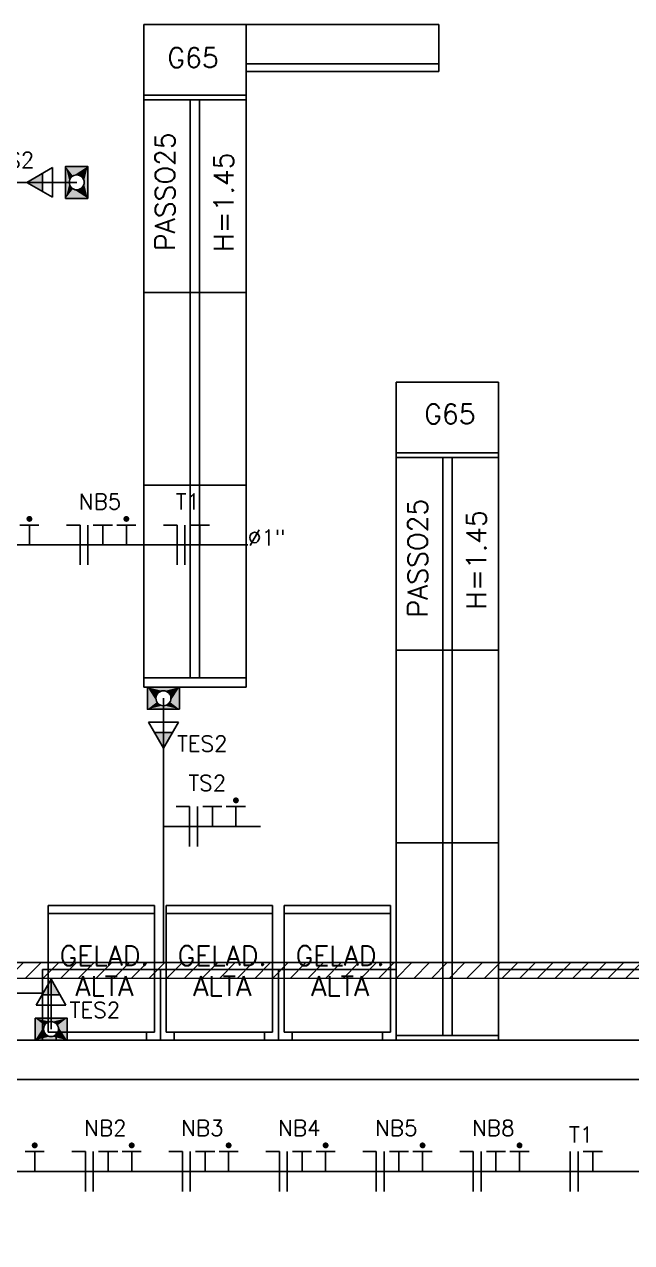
# Model space of a CAD drawing. Header units: metres. Extents: x -367 to 368, y -238 to 223.
# Drawn here: x 213.91 to 217.77, y 198.96 to 206.71 of the extents above; entities that cross this region are included whole.
import ezdxf
from ezdxf.enums import TextEntityAlignment as Align

# ---------------------------------------------------------------- set-up
doc = ezdxf.new("R2010")
doc.units = ezdxf.units.M
doc.linetypes.add('DIVIDE', pattern=[31.75, 12.7, -6.35, 0, -6.35, 0, -6.35])
for name, color, linetype in [('ELE-ELÉTRICA', 160, 'Continuous'), ('ELE-INDICAÇÕES', 10, 'Continuous'), ('ELE-INSTALAÇÕES', 160, 'Continuous'), ('ELE-TOMADAS', 10, 'Continuous'), ('ELE-VARIADOS', 10, 'Continuous'), ('ELETRICA', 160, 'Continuous'), ('LA_BAU_BASES GERAIS_R00$0$base', 253, 'Continuous')]:
    doc.layers.add(name, color=color, linetype=linetype)
doc.styles.add('LA_BAU_BASES GERAIS_R00$0$LA_BAU_MERC_R01$0$R40-125-RS', font='romans.shx', dxfattribs={"height": 0.1248})
doc.styles.add('LA_BAU_BASES GERAIS_R00$0$LA_BAU_MERC_R01$0$RS80', font='ROMANS', dxfattribs={"height": 0.18})
doc.styles.add('LA_BAU_BASES GERAIS_R00$0$R60-125-RS', font='romans.shx', dxfattribs={"height": 0.19})
doc.styles.add('LA_BAU_BASES GERAIS_R00$0$R80-100-RS', font='romans.shx', dxfattribs={"height": 0.203})
doc.styles.get("Standard").update_dxf_attribs({"font": 'romans.shx'})

# ---------------------------------------------------------------- blocks, each defined once
blk = doc.blocks.new('LA_BAU_BASES GERAIS_R00$0$LA_BAU_ALVENARIA TÉRREO_R01')
at = {"layer": 'LA_BAU_BASES GERAIS_R00$0$base', "linetype": 'Continuous'}
for points in [[(244.37, 177.984), (244.37, 197.7196), (244.49, 197.7196), (244.49, 198.9296), (245.0223, 198.9296), (245.0223, 199.2593), (244.8723, 199.2593), (244.8723, 199.0796), (244.37, 199.0796), (244.37, 200.0296), (244.8723, 200.0296), (244.8723, 199.8604), (245.0223, 199.8604), (245.0223, 200.25), (235.3, 200.25), (235.3, 200.6006), (235.15, 200.6006), (235.15, 200.25), (200.064, 200.25)], [(200.03, 200.25), (200, 200.25), (200, 200), (244.01, 200), (244.01, 177.95), (244.37, 177.95), (244.37, 177.95)]]:
    blk.add_lwpolyline(points, dxfattribs=at)
blk.add_lwpolyline([(212.8205, 200.25), (212.8205, 200.55), (214.0205, 200.55), (214.0205, 200.25)], close=True, dxfattribs=at)
blk = doc.blocks.new('LA_BAU_BASES GERAIS_R00$0$LA_BAU_MERC_R01')
at = {"layer": 'LA_BAU_BASES GERAIS_R00$0$base', "linetype": 'Continuous'}
for p, q in [((214.665, 206.71), (214.665, 206.23)), ((215.315, 206.71), (214.665, 206.71)), ((215.315, 206.23), (215.315, 206.71)), ((215.315, 206.26), (214.665, 206.26)), ((216.2705, 204.435), (216.2705, 203.955)), ((216.9205, 204.435), (216.2705, 204.435)), ((216.9205, 203.955), (216.9205, 204.435)), ((216.9205, 203.985), (216.2705, 203.985)), ((214.665, 202.555), (215.315, 202.555)), ((214.665, 202.525), (214.665, 202.555)), ((214.665, 202.495), (214.665, 202.525)), ((215.315, 202.555), (215.315, 202.525)), ((215.315, 202.525), (215.315, 202.495)), ((215.315, 202.495), (214.665, 202.495)), ((216.2705, 200.25), (216.2705, 200.28)), ((216.9205, 200.28), (216.9205, 200.25)), ((216.9205, 200.25), (216.2705, 200.25))]:
    blk.add_line(p, q, dxfattribs=at)
at = {"layer": 'LA_BAU_BASES GERAIS_R00$0$base'}
for p, q in [((215.315, 206.41), (215.315, 206.71)), ((215.315, 206.71), (216.54, 206.71)), ((216.54, 206.71), (216.54, 206.41)), ((216.54, 206.46), (215.315, 206.46)), ((216.54, 206.41), (215.315, 206.41)), ((214.665, 206.23), (215.315, 206.23)), ((214.665, 205.005), (214.665, 206.23)), ((214.96, 205.005), (214.96, 206.23)), ((215.02, 206.23), (215.02, 205.005)), ((215.315, 206.23), (215.315, 205.005)), ((214.665, 205.005), (215.315, 205.005)), ((214.665, 203.78), (214.665, 205.005)), ((215.315, 205.005), (214.665, 205.005)), ((214.96, 203.78), (214.96, 205.005)), ((215.02, 205.005), (215.02, 203.78)), ((215.315, 205.005), (215.315, 203.78)), ((216.2705, 203.955), (216.9205, 203.955)), ((216.2705, 202.73), (216.2705, 203.955)), ((216.5655, 202.73), (216.5655, 203.955)), ((216.6255, 203.955), (216.6255, 202.73)), ((216.9205, 203.955), (216.9205, 202.73)), ((215.315, 203.78), (214.665, 203.78)), ((214.665, 203.78), (215.315, 203.78)), ((214.665, 202.555), (214.665, 203.78)), ((214.96, 202.555), (214.96, 203.78)), ((215.02, 203.78), (215.02, 202.555)), ((215.315, 203.78), (215.315, 202.555)), ((216.2705, 202.73), (216.9205, 202.73)), ((216.2705, 201.505), (216.2705, 202.73)), ((216.9205, 202.73), (216.2705, 202.73)), ((216.5655, 201.505), (216.5655, 202.73)), ((216.6255, 202.73), (216.6255, 201.505)), ((216.9205, 202.73), (216.9205, 201.505)), ((215.315, 202.555), (214.665, 202.555)), ((216.9205, 201.505), (216.2705, 201.505)), ((216.2705, 201.505), (216.9205, 201.505)), ((216.2705, 200.28), (216.2705, 201.505)), ((216.5655, 200.28), (216.5655, 201.505)), ((216.6255, 201.505), (216.6255, 200.28)), ((216.9205, 201.505), (216.9205, 200.28)), ((214.733, 201.106), (214.058, 201.106)), ((214.058, 201.106), (214.058, 200.3)), ((214.733, 201.056), (214.058, 201.056)), ((214.733, 200.3), (214.733, 201.106)), ((215.483, 201.106), (214.808, 201.106)), ((214.808, 201.106), (214.808, 200.3)), ((215.483, 201.056), (214.808, 201.056)), ((215.483, 200.3), (215.483, 201.106)), ((216.233, 201.106), (215.558, 201.106)), ((215.558, 201.106), (215.558, 200.3)), ((216.233, 201.056), (215.558, 201.056)), ((216.233, 200.3), (216.233, 201.106)), ((214.0205, 200.7), (214.7705, 200.7)), ((214.0205, 200.25), (214.0205, 200.7)), ((214.7705, 200.7), (215.5205, 200.7)), ((214.7705, 200.25), (214.7705, 200.7)), ((214.7705, 200.7), (214.7705, 200.25)), ((215.5205, 200.7), (216.2705, 200.7)), ((215.5205, 200.25), (215.5205, 200.7)), ((215.5205, 200.7), (215.5205, 200.25)), ((216.2705, 200.7), (216.2705, 200.25)), ((216.9205, 200.7), (216.9205, 200.25)), ((218.1455, 200.7), (216.9205, 200.7)), ((214.058, 200.3), (214.733, 200.3)), ((214.108, 200.25), (214.108, 200.3)), ((214.683, 200.3), (214.683, 200.25)), ((214.808, 200.3), (215.483, 200.3)), ((214.858, 200.25), (214.858, 200.3)), ((215.433, 200.3), (215.433, 200.25)), ((215.558, 200.3), (216.233, 200.3)), ((215.608, 200.25), (215.608, 200.3)), ((216.183, 200.3), (216.183, 200.25)), ((216.9205, 200.28), (216.2705, 200.28)), ((214.7705, 200.25), (214.0205, 200.25)), ((214.683, 200.25), (214.108, 200.25)), ((215.5205, 200.25), (214.7705, 200.25)), ((215.433, 200.25), (214.858, 200.25)), ((216.2705, 200.25), (215.5205, 200.25)), ((216.183, 200.25), (215.608, 200.25)), ((216.9205, 200.25), (218.1455, 200.25))]:
    blk.add_line(p, q, dxfattribs=at)
at = {"layer": 'LA_BAU_BASES GERAIS_R00$0$base', "style": 'LA_BAU_BASES GERAIS_R00$0$LA_BAU_MERC_R01$0$R40-125-RS'}
for p in [(214.815, 206.4353), (216.4479, 204.1698)]:
    blk.add_text('G65', height=0.1248, dxfattribs=at).set_placement(p)
for s, p in [('PASSO25', (214.8629, 205.2692)), ('H=1.45', (215.2356, 205.2638)), ('PASSO25', (216.4684, 202.9387)), ('H=1.45', (216.8412, 202.9888))]:
    blk.add_text(s, height=0.1248, rotation=89.99985, dxfattribs=at).set_placement(p)
for s, p in [('GELAD.', (214.4133, 200.7258)), ('GELAD.', (215.1633, 200.7258)), ('GELAD.', (215.9133, 200.7258)), ('ALTA', (214.4133, 200.5315)), ('ALTA', (215.1633, 200.5315)), ('ALTA', (215.9133, 200.5315))]:
    blk.add_text(s, height=0.1248, dxfattribs=at).set_placement(p, align=Align.CENTER)
at = {"layer": 'LA_BAU_BASES GERAIS_R00$0$base', "text_generation_flag": 4}
for tag, height, rotation, style, p in [('CD H=1.45', 0.12, 180, 'LA_BAU_BASES GERAIS_R00$0$LA_BAU_MERC_R01$0$RS80', (261.7377, 205.5486)), ('CD H=1.45', 0.12, 180, 'LA_BAU_BASES GERAIS_R00$0$LA_BAU_MERC_R01$0$RS80', (262.989, 205.5486)), ('CD H=2.25', 0.1248, 270, 'LA_BAU_BASES GERAIS_R00$0$LA_BAU_MERC_R01$0$R40-125-RS', (266.1703, 203.6629)), ('CD H=1.45', 0.12, 180, 'LA_BAU_BASES GERAIS_R00$0$LA_BAU_MERC_R01$0$RS80', (261.3541, 202.8262)), ('CD H=1.45', 0.12, 180, 'LA_BAU_BASES GERAIS_R00$0$LA_BAU_MERC_R01$0$RS80', (262.6054, 202.8262)), ('CD H=1.45', 0.12, 180, 'LA_BAU_BASES GERAIS_R00$0$LA_BAU_MERC_R01$0$RS80', (263.8567, 202.8262)), ('CD H=1.45', 0.12, 180, 'LA_BAU_BASES GERAIS_R00$0$LA_BAU_MERC_R01$0$RS80', (265.108, 202.8262))]:
    blk.add_attdef(tag, text='', height=height, rotation=rotation, dxfattribs=dict(at, style=style)).set_placement(p, align=Align.MIDDLE)
at = {"layer": 'LA_BAU_BASES GERAIS_R00$0$base', "style": 'LA_BAU_BASES GERAIS_R00$0$LA_BAU_MERC_R01$0$RS80', "text_generation_flag": 4}
for p in [(261.764, 204.8962), (263.0153, 204.8962)]:
    blk.add_attdef('CD H=1.45', text='', height=0.12, dxfattribs=at).set_placement(p, align=Align.MIDDLE)
at = {"layer": 'LA_BAU_BASES GERAIS_R00$0$base', "style": 'LA_BAU_BASES GERAIS_R00$0$LA_BAU_MERC_R01$0$R40-125-RS'}
for p in [(246.2431, 203.0982), (247.3931, 203.0982), (248.5431, 203.0982), (249.6931, 203.0982), (250.8431, 203.0982), (246.2431, 202.3182), (247.3931, 202.3182), (248.5431, 202.3182), (249.6931, 202.3182), (250.8431, 202.3182)]:
    blk.add_attdef('TIPO', text='', height=0.1248, rotation=180, dxfattribs=at).set_placement(p, align=Align.MIDDLE)
blk = doc.blocks.new('LA_BAU_BASES GERAIS_R00')
at = {"layer": 'LA_BAU_BASES GERAIS_R00$0$base'}
for name in ['LA_BAU_BASES GERAIS_R00$0$LA_BAU_MERC_R01', 'LA_BAU_BASES GERAIS_R00$0$LA_BAU_ALVENARIA TÉRREO_R01']:
    blk.add_blockref(name, (0, 0), dxfattribs=at)
at = {"layer": 'LA_BAU_BASES GERAIS_R00$0$base', "style": 'LA_BAU_BASES GERAIS_R00$0$R60-125-RS'}
for p in [(242.7816, 218.9192), (358.6366, 192.9642)]:
    blk.add_attdef('S', text='', height=0.19, rotation=90, dxfattribs=at).set_placement(p, align=Align.MIDDLE_CENTER)
at = {"layer": 'LA_BAU_BASES GERAIS_R00$0$base', "style": 'LA_BAU_BASES GERAIS_R00$0$R80-100-RS'}
blk.add_attdef('ACESSO', text='', height=0.203, dxfattribs=at).set_placement((365.9223, 191.9868), align=Align.TOP_CENTER)
at = {"layer": 'LA_BAU_BASES GERAIS_R00$0$base', "style": 'LA_BAU_BASES GERAIS_R00$0$R60-125-RS'}
blk.add_attdef('S', text='', height=0.19, dxfattribs=at).set_placement((266.1142, 180.9134), align=Align.MIDDLE_CENTER)
blk = doc.blocks.new('*U2')
at = {"linetype": 'Continuous'}
for points in [[(-46.3112, -157.7021), (-46.1816, -157.7311), (-46.052, -157.7021)], [(-46.3112, -157.7021), (-46.1921, -157.732), (-46.1816, -157.7311)], [(-46.3112, -157.7021), (-46.2023, -157.7347), (-46.1921, -157.732)], [(-46.3112, -157.7021), (-46.2119, -157.7392), (-46.2023, -157.7347)], [(-46.3112, -157.7021), (-46.2206, -157.7453), (-46.2119, -157.7392)], [(-46.3112, -157.7021), (-46.228, -157.7527), (-46.2206, -157.7453)], [(-46.3112, -157.7021), (-46.2341, -157.7614), (-46.228, -157.7527)], [(-46.3112, -157.7021), (-46.3112, -157.8813), (-46.2341, -157.7614)], [(-46.052, -157.7021), (-46.1816, -157.7311), (-46.1711, -157.732)], [(-46.052, -157.7021), (-46.1711, -157.732), (-46.1609, -157.7347)], [(-46.052, -157.7021), (-46.1609, -157.7347), (-46.1513, -157.7392)], [(-46.052, -157.7021), (-46.1513, -157.7392), (-46.1426, -157.7453)], [(-46.052, -157.7021), (-46.1426, -157.7453), (-46.1351, -157.7527)], [(-46.052, -157.7021), (-46.1351, -157.7527), (-46.1291, -157.7614)], [(-46.052, -157.7021), (-46.1291, -157.7614), (-46.052, -157.8813)], [(-46.2341, -157.7614), (-46.3112, -157.8813), (-46.2386, -157.771)], [(-46.2386, -157.771), (-46.3112, -157.8813), (-46.2413, -157.7812)], [(-46.2413, -157.7812), (-46.3112, -157.8813), (-46.2422, -157.7917)], [(-46.2422, -157.7917), (-46.3112, -157.8813), (-46.2413, -157.8022)], [(-46.2413, -157.8022), (-46.3112, -157.8813), (-46.2386, -157.8124)], [(-46.2386, -157.8124), (-46.3112, -157.8813), (-46.2341, -157.822)], [(-46.2341, -157.822), (-46.3112, -157.8813), (-46.228, -157.8307)], [(-46.1291, -157.822), (-46.1351, -157.8307), (-46.052, -157.8813)], [(-46.1291, -157.7614), (-46.1246, -157.771), (-46.052, -157.8813)], [(-46.1246, -157.8124), (-46.1291, -157.822), (-46.052, -157.8813)], [(-46.1246, -157.771), (-46.1219, -157.7812), (-46.052, -157.8813)], [(-46.1219, -157.8022), (-46.1246, -157.8124), (-46.052, -157.8813)], [(-46.1219, -157.7812), (-46.121, -157.7917), (-46.052, -157.8813)], [(-46.121, -157.7917), (-46.1219, -157.8022), (-46.052, -157.8813)], [(-46.228, -157.8307), (-46.3112, -157.8813), (-46.2206, -157.8382)], [(-46.2206, -157.8382), (-46.3112, -157.8813), (-46.2119, -157.8442)], [(-46.2119, -157.8442), (-46.3112, -157.8813), (-46.2023, -157.8487)], [(-46.2023, -157.8487), (-46.3112, -157.8813), (-46.1921, -157.8514)], [(-46.1921, -157.8514), (-46.3112, -157.8813), (-46.1816, -157.8523)], [(-46.1816, -157.8523), (-46.3112, -157.8813), (-46.052, -157.8813)], [(-46.1711, -157.8514), (-46.1816, -157.8523), (-46.052, -157.8813)], [(-46.1609, -157.8487), (-46.1711, -157.8514), (-46.052, -157.8813)], [(-46.1513, -157.8442), (-46.1609, -157.8487), (-46.052, -157.8813)], [(-46.1426, -157.8382), (-46.1513, -157.8442), (-46.052, -157.8813)], [(-46.1351, -157.8307), (-46.1426, -157.8382), (-46.052, -157.8813)]]:
    blk.add_solid(points, dxfattribs=at)
blk = doc.blocks.new('CD')
blk.add_lwpolyline([(0.15, 0.1085), (0, 0.1085), (0, -0.1085), (0.15, -0.1085)], close=True)
blk.add_circle((0.075, 0), 0.0507)
at = {"linetype": 'Continuous', "xscale": 0.8367081843719656, "yscale": 0.8367081843719656, "zscale": 0.8367081843719656, "rotation": 270}
blk.add_blockref('*U2', (132.1006, -38.6405), dxfattribs=at)

msp = doc.modelspace()

# ---------------------------------------------------------------- hatches: boundary and pattern name
at = {"layer": 'ELE-ELÉTRICA'}
h = msp.add_hatch(dxfattribs=at)
h.set_pattern_fill('ANSI31', color=2, scale=0.025, style=0)
h.set_pattern_definition([(45, (200.66, 190.31), (-0.0561266, 0.0561266), [])])
h.paths.add_polyline_path([(246.0983, 200.6101), (245.9648, 200.7436), (236.8661, 200.7436), (235.3104, 202.2993), (229.3518, 202.2993), (227.7961, 200.7436), (200.66, 200.7436), (200.66, 200.6436), (227.8361, 200.6422), (229.3918, 202.1978), (235.2704, 202.1978), (236.8261, 200.6422), (245.9262, 200.6408), (245.9983, 200.5687), (245.9983, 190.4395), (246.1278, 190.31), (252.59, 190.31), (252.59, 190.41), (246.1692, 190.41), (246.0985, 190.4807)])

# ---------------------------------------------------------------- linework, layer by layer
at = {"layer": 'ELE-INDICAÇÕES', "color": 20}
for p, q in [((213.9987, 203.5257), (213.8767, 203.5257)), ((213.9377, 203.3991), (213.9377, 203.5257)), ((214.26, 203.5257), (214.1744, 203.5257)), ((214.26, 203.2724), (214.26, 203.5257)), ((214.31, 203.2724), (214.31, 203.5257)), ((214.4653, 203.5257), (214.3433, 203.5257)), ((214.6151, 203.5257), (214.4931, 203.5257)), ((214.5541, 203.3991), (214.5541, 203.5257)), ((214.8765, 203.5257), (214.7908, 203.5257)), ((214.8765, 203.2724), (214.8765, 203.5257)), ((214.9264, 203.2724), (214.9264, 203.5257)), ((215.0817, 203.5257), (214.9598, 203.5257)), ((214.9565, 201.7358), (214.8709, 201.7358)), ((214.9565, 201.4825), (214.9565, 201.7358)), ((215.0065, 201.4825), (215.0065, 201.7358)), ((215.1618, 201.7358), (215.0398, 201.7358)), ((215.1618, 201.7358), (215.0398, 201.7358)), ((215.3116, 201.7358), (215.1897, 201.7358)), ((215.3116, 201.7358), (215.1897, 201.7358)), ((215.2507, 201.6091), (215.2507, 201.7358)), ((214.0326, 199.5417), (213.9106, 199.5417)), ((213.9716, 199.415), (213.9716, 199.5417)), ((214.2939, 199.5417), (214.2083, 199.5417)), ((214.2939, 199.2883), (214.2939, 199.5417)), ((214.3439, 199.2883), (214.3439, 199.5417)), ((214.4992, 199.5417), (214.3772, 199.5417)), ((214.649, 199.5417), (214.527, 199.5417)), ((214.588, 199.415), (214.588, 199.5417)), ((214.9104, 199.5417), (214.8247, 199.5417)), ((214.9104, 199.2883), (214.9104, 199.5417)), ((214.9603, 199.2883), (214.9603, 199.5417)), ((215.1156, 199.5417), (214.9936, 199.5417)), ((215.2655, 199.5417), (215.1435, 199.5417)), ((215.2045, 199.415), (215.2045, 199.5417)), ((215.5268, 199.5417), (215.4412, 199.5417)), ((215.5268, 199.2883), (215.5268, 199.5417)), ((215.5768, 199.2883), (215.5768, 199.5417)), ((215.7321, 199.5417), (215.6101, 199.5417)), ((215.8819, 199.5417), (215.7599, 199.5417)), ((215.8209, 199.415), (215.8209, 199.5417)), ((216.1432, 199.5417), (216.0576, 199.5417)), ((216.1432, 199.2883), (216.1432, 199.5417)), ((216.1932, 199.2883), (216.1932, 199.5417)), ((216.3485, 199.5417), (216.2265, 199.5417)), ((216.4983, 199.5417), (216.3763, 199.5417)), ((216.4373, 199.415), (216.4373, 199.5417)), ((216.7597, 199.5417), (216.674, 199.5417)), ((216.7597, 199.2883), (216.7597, 199.5417)), ((216.8096, 199.2883), (216.8096, 199.5417)), ((216.9649, 199.5417), (216.843, 199.5417)), ((217.1148, 199.5417), (216.9928, 199.5417)), ((217.0538, 199.415), (217.0538, 199.5417)), ((217.3761, 199.2883), (217.3761, 199.5417)), ((217.4261, 199.2883), (217.4261, 199.5417)), ((217.5814, 199.5417), (217.4594, 199.5417))]:
    msp.add_line(p, q, dxfattribs=at)
at = {"layer": 'ELE-INDICAÇÕES', "color": 20, "linetype": 'Continuous'}
for p, q in [((214.4043, 203.3991), (214.4043, 203.5257)), ((215.0207, 203.3991), (215.0207, 203.5257)), ((215.1008, 201.6091), (215.1008, 201.7358)), ((214.4382, 199.415), (214.4382, 199.5417)), ((215.0546, 199.415), (215.0546, 199.5417)), ((215.6711, 199.415), (215.6711, 199.5417)), ((216.2875, 199.415), (216.2875, 199.5417)), ((216.9039, 199.415), (216.9039, 199.5417)), ((217.5204, 199.415), (217.5204, 199.5417))]:
    msp.add_line(p, q, dxfattribs=at)
at = {"layer": 'ELE-INDICAÇÕES', "color": 2}
for p, q in [((213.477, 203.3991), (214.0935, 203.3991)), ((214.0935, 203.3991), (214.7099, 203.3991)), ((214.7099, 203.3991), (215.3263, 203.3991)), ((214.79, 201.6091), (215.4064, 201.6091)), ((213.5109, 199.415), (214.1274, 199.415)), ((214.1274, 199.415), (214.7438, 199.415)), ((214.7438, 199.415), (215.3602, 199.415)), ((215.3602, 199.415), (215.9767, 199.415)), ((215.9767, 199.415), (216.5931, 199.415)), ((216.5931, 199.415), (217.2096, 199.415)), ((217.2096, 199.415), (217.826, 199.415))]:
    msp.add_line(p, q, dxfattribs=at)
at = {"layer": 'ELE-INDICAÇÕES', "color": 20, "const_width": 0.0188}
for points in [[(213.9283, 203.5651, 1), (213.9471, 203.5651, 1)], [(214.5448, 203.5651, 1), (214.5635, 203.5651, 1)], [(215.2413, 201.7751, 1), (215.26, 201.7751, 1)], [(213.9622, 199.581, 1), (213.981, 199.581, 1)], [(214.5787, 199.581, 1), (214.5974, 199.581, 1)], [(215.1951, 199.581, 1), (215.2138, 199.581, 1)], [(215.8115, 199.581, 1), (215.8303, 199.581, 1)], [(216.428, 199.581, 1), (216.4467, 199.581, 1)], [(217.0444, 199.581, 1), (217.0631, 199.581, 1)]]:
    msp.add_lwpolyline(points, format="xyb", close=True, dxfattribs=at)
at = {"layer": 'ELE-TOMADAS'}
for p, q in [((214.0854, 205.7999), (213.9212, 205.7051)), ((214.0854, 205.6103), (214.0854, 205.7999)), ((213.9212, 205.7051), (214.0854, 205.6103)), ((214.0204, 205.6478), (214.0204, 205.7624)), ((214.0854, 205.7051), (214.1681, 205.7051)), ((214.79, 202.2717), (214.79, 202.3544)), ((214.8848, 202.2717), (214.6952, 202.2717)), ((214.6952, 202.2717), (214.79, 202.1074)), ((214.79, 202.1074), (214.8848, 202.2717)), ((214.8473, 202.2067), (214.7327, 202.2067)), ((214.0753, 200.6376), (213.9804, 200.4733)), ((214.1701, 200.4733), (214.0753, 200.6376)), ((214.018, 200.5383), (214.1326, 200.5383)), ((213.9804, 200.4733), (214.1701, 200.4733)), ((214.0753, 200.4733), (214.0753, 200.3906))]:
    msp.add_line(p, q, dxfattribs=at)
for points in [[(213.9212, 205.7051), (214.0204, 205.6478), (214.0204, 205.7624)], [(214.79, 202.1074), (214.8473, 202.2067), (214.7327, 202.2067)], [(214.0753, 200.6376), (214.018, 200.5383), (214.1326, 200.5383)]]:
    msp.add_solid(points, dxfattribs=at)
at = {"layer": 'ELETRICA', "color": 160}
for p, q in [((214.2384, 205.7051), (211.5477, 205.7051)), ((214.79, 202.4247), (214.79, 200.7436)), ((214.0753, 200.3203), (214.0753, 200.6429))]:
    msp.add_line(p, q, dxfattribs=at)
at = {"layer": 'ELETRICA', "color": 3}
msp.add_lwpolyline([(246.0983, 200.6101), (245.9648, 200.7436), (236.8661, 200.7436), (235.3104, 202.2993), (229.3518, 202.2993), (227.7961, 200.7436), (200.66, 200.7436), (200.66, 200.6436), (227.8361, 200.6422), (229.3918, 202.1978), (235.2704, 202.1978), (236.8261, 200.6422), (245.9262, 200.6408), (245.9983, 200.5687), (245.9983, 190.4395), (246.1278, 190.31), (252.7282, 190.31), (252.7282, 190.41), (246.1692, 190.41), (246.0985, 190.4807), (246.0983, 200.6101)], dxfattribs=at)

# ---------------------------------------------------------------- block references
at = {"layer": 'ELE-INSTALAÇÕES', "color": 210, "linetype": 'DIVIDE', "ltscale": 0.01}
msp.add_blockref('LA_BAU_BASES GERAIS_R00', (0, 0), dxfattribs=at)
at = {"layer": 'ELE-VARIADOS', "xscale": 0.9375, "yscale": 0.9375, "zscale": 0.9375}
for p, rotation in [((214.3087, 205.7051), 180), ((214.79, 202.495), 270), ((214.0753, 200.25), 90)]:
    msp.add_blockref('CD', p, dxfattribs=dict(at, rotation=rotation))

# ---------------------------------------------------------------- texts
at = {"layer": 'ELE-INDICAÇÕES'}
for p in [(213.8085, 205.7976), (215.0369, 202.0864), (214.3541, 200.3924)]:
    msp.add_text('TES2', height=0.1, dxfattribs=at).set_placement(p, align=Align.CENTER)
at = {"layer": 'ELE-INDICAÇÕES', "color": 20}
for s, p in [('NB5', (214.252, 203.6255)), ('T1', (214.8684, 203.6255)), ('%%C1"', (215.3268, 203.3966)), ('TS2', (214.9485, 201.8356)), ('NB2', (214.2859, 199.6414)), ('NB3', (214.9023, 199.6414)), ('NB4', (215.5188, 199.6414)), ('NB5', (216.1352, 199.6414)), ('NB8', (216.7516, 199.6414)), ('T1', (217.3681, 199.5997))]:
    msp.add_text(s, height=0.1, dxfattribs=at).set_placement(p)

doc.saveas('drawing.dxf')
